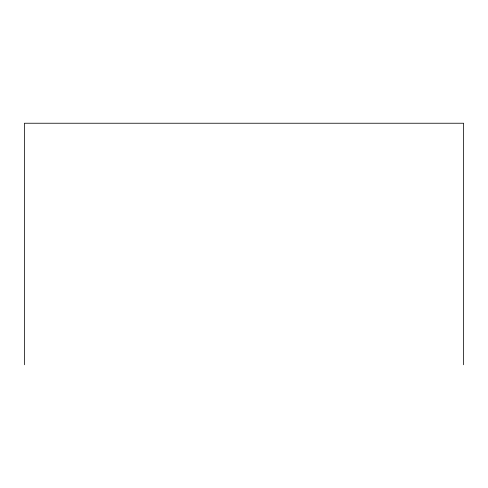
<?xml version="1.0" encoding="UTF-8"?>
<svg xmlns="http://www.w3.org/2000/svg" width="488" height="488" viewBox="0 0 488 488"><rect width="100%" height="100%" fill="white"/><g stroke="black" fill="none" stroke-linecap="round" stroke-linejoin="round"><path stroke-width="0.73" d="M463.6 364.762L463.6 123.238L24.4 123.238L24.4 364.762"/></g></svg>
